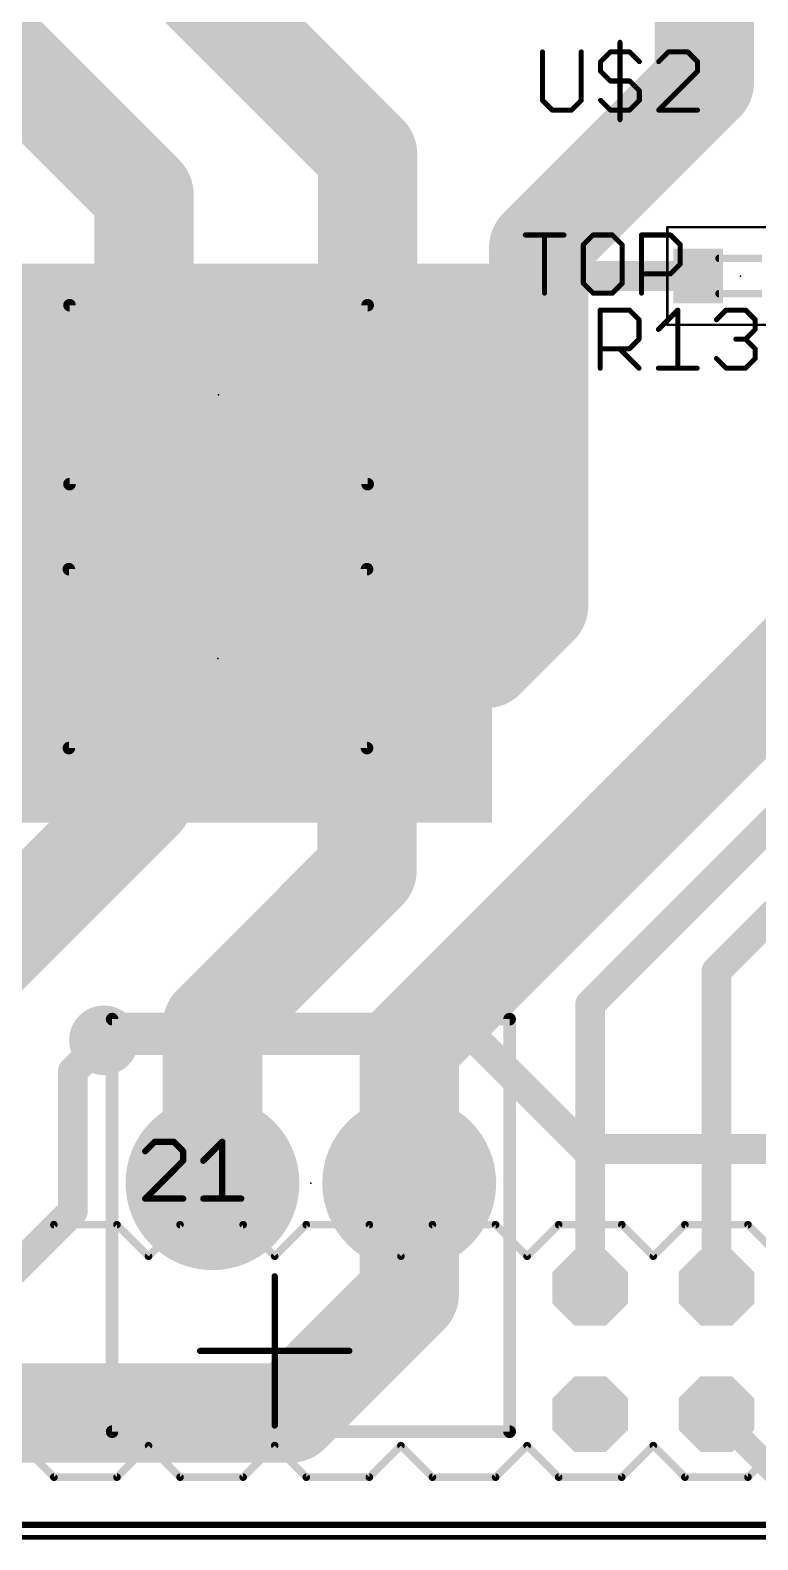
# Model space of a CAD drawing. Extents: x 0.9 to 89, y 3.1 to 59.4.
# Drawn here: x 51.02 to 65.66, y 3.08 to 33.45 of the extents above; entities that cross this region are included whole.
import ezdxf

# ---------------------------------------------------------------- set-up
doc = ezdxf.new("R2010")
doc.units = 0
for name, color, linetype in [('1', 22, 'CONTINUOUS'), ('16', 175, 'CONTINUOUS'), ('17', 82, 'CONTINUOUS'), ('18', 82, 'CONTINUOUS'), ('21', 253, 'CONTINUOUS'), ('23', 7, 'CONTINUOUS'), ('25', 253, 'CONTINUOUS'), ('39', 22, 'CONTINUOUS'), ('41', 22, 'CONTINUOUS'), ('51', 253, 'CONTINUOUS')]:
    doc.layers.add(name, color=color, linetype=linetype)

# ---------------------------------------------------------------- blocks, each defined once
blk = doc.blocks.new('RECT')
blk.add_solid([(-0.5, -0.5), (0.5, -0.5), (-0.5, 0.5), (0.5, 0.5)])
blk = doc.blocks.new('OCTAGONP')
at = {"const_width": 0.5}
blk.add_lwpolyline([(-0.25, -0.1036), (-0.25, 0.1036), (-0.1036, 0.25), (0.1036, 0.25), (0.25, 0.1036), (0.25, -0.1036), (0.1036, -0.25), (-0.1036, -0.25), (-0.25, -0.1036), (-0.25, 0.1036)], dxfattribs=at)
blk = doc.blocks.new('ROUNDP')
at = {"const_width": 0.5}
blk.add_lwpolyline([(0, -0.25, 1), (0, 0.25, 1), (0, -0.25)], format="xyb", dxfattribs=at)
blk = doc.blocks.new('ROUNDV')
at = {"const_width": 0.5}
blk.add_lwpolyline([(0, -0.25, 1), (0, 0.25, 1), (0, -0.25)], format="xyb", dxfattribs=at)

msp = doc.modelspace()

# ---------------------------------------------------------------- linework, layer by layer
at = {"layer": '1'}
for points, const_width in [([(64.585, 35.0575), (64.585, 32.3975)], 2), ([(57.8075, 30.9425), (54.0625, 34.6875)], 2), ([(53.3075, 30.13), (49.6875, 33.75)], 2), ([(61.25, 29.0625), (64.585, 32.3975)], 2), ([(57.8075, 26.1125), (57.8075, 30.9425)], 2), ([(79.625, 31.1875), (62.2875, 13.85)], 0.6), ([(53.3075, 26.1125), (53.3075, 30.13)], 2), ([(61.25, 28.125), (61.25, 29.0625)], 2), ([(79.5, 29.1875), (64.8275, 14.515)], 0.6), ([(61.25, 21.875), (61.25, 28.125)], 2), ([(61.625, 28.5), (61.25, 28.125)], 0.6), ([(64.4625, 28.5), (61.625, 28.5)], 0.6), ([(58.645, 13.02), (73.075, 27.45)], 2), ([(53.3075, 26.1125), (53.295, 26.1)], 2), ([(53.295, 26.1), (53.295, 20.8025)], 2), ([(60.1775, 20.8025), (61.25, 21.875)], 2), ([(53.295, 20.8025), (53.295, 17.9825)], 2), ([(57.795, 16.545), (57.795, 20.8025)], 2), ([(57.795, 20.8025), (60.1775, 20.8025)], 2), ([(53.295, 17.9825), (50, 14.6875)], 2), ([(54.685, 13.435), (57.795, 16.545)], 2), ([(64.8275, 8.145), (64.8275, 14.515)], 0.6), ([(54.685, 10.25), (54.685, 13.435)], 2), ([(58.645, 10.25), (58.645, 13.02)], 2), ([(62.2875, 8.145), (62.2875, 13.85)], 0.6), ([(51.875, 12.5), (52.5, 13.125)], 0.6), ([(51.875, 9.6875), (51.875, 12.5)], 0.6), ([(58.645, 10.25), (58.645, 8.02)], 2), ([(50, 7.8125), (51.875, 9.6875)], 0.6), ([(56.25, 5.625), (58.645, 8.02)], 2), ([(48.4375, 5.625), (56.25, 5.625)], 2), ([(64.8275, 5.605), (66.2825, 4.15)], 0.5), ([(3.125, 3.125), (88.75, 3.125)], 0.1)]:
    msp.add_lwpolyline(points, dxfattribs=dict(at, const_width=const_width))
for points, const_width in [([(64.9386, 32.0439, 1), (64.2314, 32.7511)], 1), ([(64.085, 32.3975, 1), (65.085, 32.3975)], 1), ([(58.3075, 30.9425, 1), (57.3075, 30.9425)], 1), ([(57.4539, 30.5889, 1), (58.1611, 31.2961)], 1), ([(53.8075, 30.13, 1), (52.8075, 30.13)], 1), ([(52.9539, 29.7764, 1), (53.6611, 30.4836)], 1), ([(60.8964, 29.4161, 1), (61.6036, 28.7089)], 1), ([(61.75, 29.0625, 1), (60.75, 29.0625)], 1), ([(61.75, 28.125, 1), (60.75, 28.125)], 1), ([(60.75, 28.125, 1), (61.75, 28.125)], 1), ([(61.625, 28.65, 1), (61.625, 28.35)], 0.3), ([(61.7311, 28.3939, 1), (61.5189, 28.6061)], 0.3), ([(64.4625, 28.35, 1), (64.4625, 28.65)], 0.3), ([(61.1439, 28.2311, 1), (61.3561, 28.0189)], 0.3), ([(53.795, 26.1, 1), (52.795, 26.1)], 1), ([(53.6611, 25.7589, 1), (52.9539, 26.4661)], 1), ([(52.9414, 26.4536, 1), (53.6486, 25.7464)], 1), ([(52.8075, 26.1125, 1), (53.8075, 26.1125)], 1), ([(57.3075, 26.1125, 1), (58.3075, 26.1125)], 1), ([(61.6036, 21.5214, 1), (60.8964, 22.2286)], 1), ([(60.75, 21.875, 1), (61.75, 21.875)], 1), ([(53.795, 20.8025, 1), (52.795, 20.8025)], 1), ([(58.295, 20.8025, 1), (57.295, 20.8025)], 1), ([(57.795, 21.3025, 1), (57.795, 20.3025)], 1), ([(59.8239, 21.1561, 1), (60.5311, 20.4489)], 1), ([(60.1775, 20.3025, 1), (60.1775, 21.3025)], 1), ([(52.795, 20.8025, 1), (53.795, 20.8025)], 1), ([(53.6486, 17.6289, 1), (52.9414, 18.3361)], 1), ([(52.795, 17.9825, 1), (53.795, 17.9825)], 1), ([(58.1486, 16.1914, 1), (57.4414, 16.8986)], 1), ([(57.295, 16.545, 1), (58.295, 16.545)], 1), ([(64.9775, 14.515, 1), (64.6775, 14.515)], 0.3), ([(64.7214, 14.6211, 1), (64.9336, 14.4089)], 0.3), ([(54.3314, 13.7886, 1), (55.0386, 13.0814)], 1), ([(55.185, 13.435, 1), (54.185, 13.435)], 1), ([(59.145, 13.02, 1), (58.145, 13.02)], 1), ([(62.4375, 13.85, 1), (62.1375, 13.85)], 0.3), ([(62.1814, 13.9561, 1), (62.3936, 13.7439)], 0.3), ([(58.2914, 13.3736, 1), (58.9986, 12.6664)], 1), ([(52.6061, 13.0189, 1), (52.3939, 13.2311)], 0.3), ([(52.025, 12.5, 1), (51.725, 12.5)], 0.3), ([(51.7689, 12.6061, 1), (51.9811, 12.3939)], 0.3), ([(59.145, 10.25, 1), (58.145, 10.25)], 1), ([(54.185, 10.25, 1), (55.185, 10.25)], 1), ([(58.145, 10.25, 1), (59.145, 10.25)], 1), ([(51.725, 9.6875, 1), (52.025, 9.6875)], 0.3), ([(51.9811, 9.5814, 1), (51.7689, 9.7936)], 0.3), ([(58.9986, 7.6664, 1), (58.2914, 8.3736)], 1), ([(58.145, 8.02, 1), (59.145, 8.02)], 1), ([(62.1375, 8.145, 1), (62.4375, 8.145)], 0.3), ([(64.6775, 8.145, 1), (64.9775, 8.145)], 0.3), ([(55.8964, 5.9786, 1), (56.6036, 5.2714)], 1), ([(56.25, 5.125, 1), (56.25, 6.125)], 1), ([(64.9159, 5.6934, 1), (64.7391, 5.5166)], 0.25)]:
    msp.add_lwpolyline(points, format="xyb", dxfattribs=dict(at, const_width=const_width))
at = {"layer": '16', "const_width": 0.6}
for points in [[(52.5, 13.125), (60, 13.125)], [(60, 13.125), (62.1875, 10.9375)], [(80, 10.9375), (62.1875, 10.9375)]]:
    msp.add_lwpolyline(points, dxfattribs=at)
at = {"layer": '16', "const_width": 0.3}
for points in [[(52.5, 13.275, 1), (52.5, 12.975)], [(60.1061, 13.2311, 1), (59.8939, 13.0189)], [(60, 12.975, 1), (60, 13.275)], [(62.1875, 11.0875, 1), (62.1875, 10.7875)], [(62.0814, 10.8314, 1), (62.2936, 11.0436)]]:
    msp.add_lwpolyline(points, format="xyb", dxfattribs=at)
at = {"layer": '21'}
for points, const_width in [([(62.8868, 33.2026), (62.8868, 31.6434)], 0.1016), ([(61.3276, 33.0077), (61.3276, 32.0332)], 0.1016), ([(62.1072, 32.0332), (62.1072, 33.0077)], 0.1016), ([(62.497, 32.8128), (62.6919, 33.0077)], 0.1016), ([(62.497, 32.6179), (62.497, 32.8128)], 0.1016), ([(62.6919, 33.0077), (63.0817, 33.0077)], 0.1016), ([(63.0817, 33.0077), (63.2766, 32.8128)], 0.1016), ([(63.8613, 33.0077), (63.6664, 32.8128)], 0.1016), ([(64.2511, 33.0077), (63.8613, 33.0077)], 0.1016), ([(64.446, 32.8128), (64.2511, 33.0077)], 0.1016), ([(64.446, 32.6179), (64.446, 32.8128)], 0.1016), ([(62.6919, 32.423), (62.497, 32.6179)], 0.1016), ([(63.6664, 31.8383), (64.446, 32.6179)], 0.1016), ([(63.0817, 32.423), (62.6919, 32.423)], 0.1016), ([(63.2766, 32.2281), (63.0817, 32.423)], 0.1016), ([(63.2766, 32.0332), (63.2766, 32.2281)], 0.1016), ([(61.3276, 32.0332), (61.5225, 31.8383)], 0.1016), ([(61.5225, 31.8383), (61.9123, 31.8383)], 0.1016), ([(61.9123, 31.8383), (62.1072, 32.0332)], 0.1016), ([(62.497, 32.0332), (62.6919, 31.8383)], 0.1016), ([(62.6919, 31.8383), (63.0817, 31.8383)], 0.1016), ([(63.0817, 31.8383), (63.2766, 32.0332)], 0.1016), ([(64.446, 31.8383), (63.6664, 31.8383)], 0.1016), ([(60.9801, 29.3252), (61.7597, 29.3252)], 0.1016), ([(61.3699, 28.1558), (61.3699, 29.3252)], 0.1016), ([(62.3444, 29.3252), (62.1495, 29.1303)], 0.1016), ([(62.1495, 29.1303), (62.1495, 28.3507)], 0.1016), ([(62.7342, 29.3252), (62.3444, 29.3252)], 0.1016), ([(62.9291, 29.1303), (62.7342, 29.3252)], 0.1016), ([(62.9291, 28.3507), (62.9291, 29.1303)], 0.1016), ([(63.3189, 28.1558), (63.3189, 29.3252)], 0.1016), ([(63.3189, 29.3252), (63.9036, 29.3252)], 0.1016), ([(63.9036, 29.3252), (64.0985, 29.1303)], 0.1016), ([(64.0985, 29.1303), (64.0985, 28.7405)], 0.1016), ([(63.9036, 28.5456), (63.3189, 28.5456)], 0.1016), ([(64.0985, 28.7405), (63.9036, 28.5456)], 0.1016), ([(62.1495, 28.3507), (62.3444, 28.1558)], 0.1016), ([(62.7342, 28.1558), (62.9291, 28.3507)], 0.1016), ([(57.8075, 27.9125), (51.8075, 27.9125)], 0.254), ([(51.8075, 27.9125), (51.8075, 24.3125)], 0.254), ([(57.8075, 24.3125), (57.8075, 27.9125)], 0.254), ([(62.3444, 28.1558), (62.7342, 28.1558)], 0.1016), ([(51.8075, 24.3125), (57.8075, 24.3125)], 0.254), ([(57.795, 22.6025), (51.795, 22.6025)], 0.254), ([(51.795, 22.6025), (51.795, 19.0025)], 0.254), ([(57.795, 19.0025), (57.795, 22.6025)], 0.254), ([(51.795, 19.0025), (57.795, 19.0025)], 0.254), ([(60.665, 13.55), (52.665, 13.55)], 0.254), ([(52.665, 13.55), (52.665, 5.25)], 0.254), ([(60.665, 5.25), (60.665, 13.55)], 0.254), ([(53.5223, 11.0825), (53.3316, 10.8918)], 0.127), ([(53.9036, 11.0825), (53.5223, 11.0825)], 0.127), ([(54.0943, 10.8918), (53.9036, 11.0825)], 0.127), ([(54.0943, 10.7012), (54.0943, 10.8918)], 0.127), ([(54.501, 10.7012), (54.8823, 11.0825)], 0.127), ([(54.8823, 11.0825), (54.8823, 9.9385)], 0.127), ([(53.3316, 9.9385), (54.0943, 10.7012)], 0.127), ([(54.0943, 9.9385), (53.3316, 9.9385)], 0.127), ([(54.501, 9.9385), (55.2636, 9.9385)], 0.127), ([(50.8575, 8.78), (51.4925, 9.415)], 0.1524), ([(51.4925, 9.415), (52.7625, 9.415)], 0.1524), ([(52.7625, 9.415), (53.3975, 8.78)], 0.1524), ([(53.3975, 8.78), (54.0325, 9.415)], 0.1524), ([(54.0325, 9.415), (55.3025, 9.415)], 0.1524), ([(55.9375, 8.78), (55.3025, 9.415)], 0.1524), ([(55.9375, 8.78), (56.5725, 9.415)], 0.1524), ([(56.5725, 9.415), (57.8425, 9.415)], 0.1524), ([(57.8425, 9.415), (58.4775, 8.78)], 0.1524), ([(58.4775, 8.78), (59.1125, 9.415)], 0.1524), ([(59.1125, 9.415), (60.3825, 9.415)], 0.1524), ([(60.3825, 9.415), (61.0175, 8.78)], 0.1524), ([(61.0175, 8.78), (61.6525, 9.415)], 0.1524), ([(61.6525, 9.415), (62.9225, 9.415)], 0.1524), ([(63.5575, 8.78), (62.9225, 9.415)], 0.1524), ([(63.5575, 8.78), (64.1925, 9.415)], 0.1524), ([(64.1925, 9.415), (65.4625, 9.415)], 0.1524), ([(65.4625, 9.415), (66.0975, 8.78)], 0.1524), ([(55.9375, 5.375), (55.9375, 8.375)], 0.127), ([(57.4375, 6.875), (54.4375, 6.875)], 0.127), ([(52.665, 5.25), (60.665, 5.25)], 0.254), ([(51.4925, 4.335), (50.8575, 4.97)], 0.1524), ([(53.3975, 4.97), (52.7625, 4.335)], 0.1524), ([(54.0325, 4.335), (53.3975, 4.97)], 0.1524), ([(55.3025, 4.335), (55.9375, 4.97)], 0.1524), ([(56.5725, 4.335), (55.9375, 4.97)], 0.1524), ([(58.4775, 4.97), (57.8425, 4.335)], 0.1524), ([(59.1125, 4.335), (58.4775, 4.97)], 0.1524), ([(61.0175, 4.97), (60.3825, 4.335)], 0.1524), ([(61.6525, 4.335), (61.0175, 4.97)], 0.1524), ([(62.9225, 4.335), (63.5575, 4.97)], 0.1524), ([(64.1925, 4.335), (63.5575, 4.97)], 0.1524), ([(66.0975, 4.97), (65.4625, 4.335)], 0.1524), ([(52.7625, 4.335), (51.4925, 4.335)], 0.1524), ([(55.3025, 4.335), (54.0325, 4.335)], 0.1524), ([(57.8425, 4.335), (56.5725, 4.335)], 0.1524), ([(60.3825, 4.335), (59.1125, 4.335)], 0.1524), ([(62.9225, 4.335), (61.6525, 4.335)], 0.1524), ([(65.4625, 4.335), (64.1925, 4.335)], 0.1524), ([(6.4375, 3.375), (85.4375, 3.375)], 0.127)]:
    msp.add_lwpolyline(points, dxfattribs=dict(at, const_width=const_width))
for points, const_width in [([(62.9122, 33.2026, 1), (62.8614, 33.2026)], 0.0508), ([(61.353, 33.0077, 1), (61.3022, 33.0077)], 0.0508), ([(62.1326, 33.0077, 1), (62.0818, 33.0077)], 0.0508), ([(62.479, 32.8308, 1), (62.515, 32.7948)], 0.0508), ([(62.5224, 32.8128, 1), (62.4716, 32.8128)], 0.0508), ([(62.6919, 33.0331, 1), (62.6919, 32.9823)], 0.0508), ([(62.7099, 32.9897, 1), (62.6739, 33.0257)], 0.0508), ([(63.0997, 33.0257, 1), (63.0637, 32.9897)], 0.0508), ([(63.0817, 32.9823, 1), (63.0817, 33.0331)], 0.0508), ([(63.2586, 32.7948, 1), (63.2946, 32.8308)], 0.0508), ([(63.6484, 32.8308, 1), (63.6844, 32.7948)], 0.0508), ([(63.8613, 33.0331, 1), (63.8613, 32.9823)], 0.0508), ([(63.8793, 32.9897, 1), (63.8433, 33.0257)], 0.0508), ([(64.2691, 33.0257, 1), (64.2331, 32.9897)], 0.0508), ([(64.2511, 32.9823, 1), (64.2511, 33.0331)], 0.0508), ([(64.4714, 32.8128, 1), (64.4206, 32.8128)], 0.0508), ([(64.428, 32.7948, 1), (64.464, 32.8308)], 0.0508), ([(62.515, 32.6359, 1), (62.479, 32.5999)], 0.0508), ([(62.4716, 32.6179, 1), (62.5224, 32.6179)], 0.0508), ([(64.4206, 32.6179, 1), (64.4714, 32.6179)], 0.0508), ([(64.464, 32.5999, 1), (64.428, 32.6359)], 0.0508), ([(62.6919, 32.4484, 1), (62.6919, 32.3976)], 0.0508), ([(62.6739, 32.405, 1), (62.7099, 32.441)], 0.0508), ([(63.0997, 32.441, 1), (63.0637, 32.405)], 0.0508), ([(63.0817, 32.3976, 1), (63.0817, 32.4484)], 0.0508), ([(63.302, 32.2281, 1), (63.2512, 32.2281)], 0.0508), ([(63.2586, 32.2101, 1), (63.2946, 32.2461)], 0.0508), ([(61.3456, 32.0512, 1), (61.3096, 32.0152)], 0.0508), ([(61.3022, 32.0332, 1), (61.353, 32.0332)], 0.0508), ([(61.5225, 31.8637, 1), (61.5225, 31.8129)], 0.0508), ([(61.9123, 31.8129, 1), (61.9123, 31.8637)], 0.0508), ([(62.0818, 32.0332, 1), (62.1326, 32.0332)], 0.0508), ([(62.1252, 32.0152, 1), (62.0892, 32.0512)], 0.0508), ([(62.515, 32.0512, 1), (62.479, 32.0152)], 0.0508), ([(62.6919, 31.8637, 1), (62.6919, 31.8129)], 0.0508), ([(63.0817, 31.8129, 1), (63.0817, 31.8637)], 0.0508), ([(63.2512, 32.0332, 1), (63.302, 32.0332)], 0.0508), ([(63.2946, 32.0152, 1), (63.2586, 32.0512)], 0.0508), ([(63.6664, 31.8637, 1), (63.6664, 31.8129)], 0.0508), ([(64.446, 31.8129, 1), (64.446, 31.8637)], 0.0508), ([(61.5045, 31.8203, 1), (61.5405, 31.8563)], 0.0508), ([(61.8943, 31.8563, 1), (61.9303, 31.8203)], 0.0508), ([(62.6739, 31.8203, 1), (62.7099, 31.8563)], 0.0508), ([(62.8614, 31.6434, 1), (62.9122, 31.6434)], 0.0508), ([(63.0637, 31.8563, 1), (63.0997, 31.8203)], 0.0508), ([(63.6484, 31.8563, 1), (63.6844, 31.8203)], 0.0508), ([(60.9801, 29.3506, 1), (60.9801, 29.2998)], 0.0508), ([(61.3953, 29.3252, 1), (61.3445, 29.3252)], 0.0508), ([(61.7597, 29.2998, 1), (61.7597, 29.3506)], 0.0508), ([(62.1315, 29.1483, 1), (62.1675, 29.1123)], 0.0508), ([(62.1749, 29.1303, 1), (62.1241, 29.1303)], 0.0508), ([(62.3444, 29.3506, 1), (62.3444, 29.2998)], 0.0508), ([(62.3624, 29.3072, 1), (62.3264, 29.3432)], 0.0508), ([(62.7522, 29.3432, 1), (62.7162, 29.3072)], 0.0508), ([(62.7342, 29.2998, 1), (62.7342, 29.3506)], 0.0508), ([(62.9545, 29.1303, 1), (62.9037, 29.1303)], 0.0508), ([(62.9111, 29.1123, 1), (62.9471, 29.1483)], 0.0508), ([(63.3443, 29.3252, 1), (63.2935, 29.3252)], 0.0508), ([(63.3189, 29.3506, 1), (63.3189, 29.2998)], 0.0508), ([(63.9216, 29.3432, 1), (63.8856, 29.3072)], 0.0508), ([(63.9036, 29.2998, 1), (63.9036, 29.3506)], 0.0508), ([(64.1239, 29.1303, 1), (64.0731, 29.1303)], 0.0508), ([(64.0805, 29.1123, 1), (64.1165, 29.1483)], 0.0508), ([(63.3189, 28.571, 1), (63.3189, 28.5202)], 0.0508), ([(63.8856, 28.5636, 1), (63.9216, 28.5276)], 0.0508), ([(63.9036, 28.5202, 1), (63.9036, 28.571)], 0.0508), ([(64.0731, 28.7405, 1), (64.1239, 28.7405)], 0.0508), ([(64.1165, 28.7225, 1), (64.0805, 28.7585)], 0.0508), ([(62.1675, 28.3687, 1), (62.1315, 28.3327)], 0.0508), ([(62.1241, 28.3507, 1), (62.1749, 28.3507)], 0.0508), ([(62.9037, 28.3507, 1), (62.9545, 28.3507)], 0.0508), ([(62.9471, 28.3327, 1), (62.9111, 28.3687)], 0.0508), ([(51.8075, 27.976, 1), (51.8075, 27.849)], 0.127), ([(51.871, 27.9125, 1), (51.744, 27.9125)], 0.127), ([(57.871, 27.9125, 1), (57.744, 27.9125)], 0.127), ([(57.8075, 27.849, 1), (57.8075, 27.976)], 0.127), ([(61.3445, 28.1558, 1), (61.3953, 28.1558)], 0.0508), ([(62.3444, 28.1812, 1), (62.3444, 28.1304)], 0.0508), ([(62.3264, 28.1378, 1), (62.3624, 28.1738)], 0.0508), ([(62.7162, 28.1738, 1), (62.7522, 28.1378)], 0.0508), ([(62.7342, 28.1304, 1), (62.7342, 28.1812)], 0.0508), ([(63.2935, 28.1558, 1), (63.3443, 28.1558)], 0.0508), ([(51.8075, 23.2937, 1), (51.8075, 24.3313, 1), (51.8075, 23.2937)], 0.254), ([(51.8075, 24.376, 1), (51.8075, 24.249)], 0.127), ([(51.744, 24.3125, 1), (51.871, 24.3125)], 0.127), ([(57.744, 24.3125, 1), (57.871, 24.3125)], 0.127), ([(57.8075, 24.249, 1), (57.8075, 24.376)], 0.127), ([(51.795, 22.666, 1), (51.795, 22.539)], 0.127), ([(51.8585, 22.6025, 1), (51.7315, 22.6025)], 0.127), ([(57.8585, 22.6025, 1), (57.7315, 22.6025)], 0.127), ([(57.795, 22.539, 1), (57.795, 22.666)], 0.127), ([(51.795, 17.9837, 1), (51.795, 19.0213, 1), (51.795, 17.9837)], 0.254), ([(51.795, 19.066, 1), (51.795, 18.939)], 0.127), ([(51.7315, 19.0025, 1), (51.8585, 19.0025)], 0.127), ([(57.7315, 19.0025, 1), (57.8585, 19.0025)], 0.127), ([(57.795, 18.939, 1), (57.795, 19.066)], 0.127), ([(52.665, 13.6135, 1), (52.665, 13.4865)], 0.127), ([(52.7285, 13.55, 1), (52.6015, 13.55)], 0.127), ([(60.7285, 13.55, 1), (60.6015, 13.55)], 0.127), ([(60.665, 13.4865, 1), (60.665, 13.6135)], 0.127), ([(53.3091, 10.9143, 1), (53.3541, 10.8694)], 0.0635), ([(53.5223, 11.1142, 1), (53.5223, 11.0507)], 0.0635), ([(53.5447, 11.06, 1), (53.4998, 11.1049)], 0.0635), ([(53.926, 11.1049, 1), (53.8811, 11.06)], 0.0635), ([(53.9036, 11.0507, 1), (53.9036, 11.1142)], 0.0635), ([(54.126, 10.8918, 1), (54.0625, 10.8918)], 0.0635), ([(54.0718, 10.8694, 1), (54.1167, 10.9143)], 0.0635), ([(54.9141, 11.0825, 1), (54.8506, 11.0825)], 0.0635), ([(54.9048, 11.06, 1), (54.8599, 11.1049)], 0.0635), ([(54.0625, 10.7012, 1), (54.126, 10.7012)], 0.0635), ([(54.1167, 10.6787, 1), (54.0718, 10.7236)], 0.0635), ([(54.4785, 10.7236, 1), (54.5234, 10.6787)], 0.0635), ([(53.3091, 9.961, 1), (53.3541, 9.916)], 0.0635), ([(53.3316, 9.9703, 1), (53.3316, 9.9068)], 0.0635), ([(54.0943, 9.9068, 1), (54.0943, 9.9703)], 0.0635), ([(54.501, 9.9703, 1), (54.501, 9.9068)], 0.0635), ([(54.8506, 9.9385, 1), (54.9141, 9.9385)], 0.0635), ([(55.2636, 9.9068, 1), (55.2636, 9.9703)], 0.0635), ([(51.4925, 9.4531, 1), (51.4925, 9.3769)], 0.0762), ([(51.5194, 9.3881, 1), (51.4656, 9.4419)], 0.0762), ([(52.7894, 9.4419, 1), (52.7356, 9.3881)], 0.0762), ([(52.7625, 9.3769, 1), (52.7625, 9.4531)], 0.0762), ([(54.0325, 9.4531, 1), (54.0325, 9.3769)], 0.0762), ([(54.0594, 9.3881, 1), (54.0056, 9.4419)], 0.0762), ([(55.3294, 9.4419, 1), (55.2756, 9.3881)], 0.0762), ([(55.3025, 9.3769, 1), (55.3025, 9.4531)], 0.0762), ([(56.5725, 9.4531, 1), (56.5725, 9.3769)], 0.0762), ([(56.5994, 9.3881, 1), (56.5456, 9.4419)], 0.0762), ([(57.8694, 9.4419, 1), (57.8156, 9.3881)], 0.0762), ([(57.8425, 9.3769, 1), (57.8425, 9.4531)], 0.0762), ([(59.1125, 9.4531, 1), (59.1125, 9.3769)], 0.0762), ([(59.1394, 9.3881, 1), (59.0856, 9.4419)], 0.0762), ([(60.4094, 9.4419, 1), (60.3556, 9.3881)], 0.0762), ([(60.3825, 9.3769, 1), (60.3825, 9.4531)], 0.0762), ([(61.6525, 9.4531, 1), (61.6525, 9.3769)], 0.0762), ([(61.6794, 9.3881, 1), (61.6256, 9.4419)], 0.0762), ([(62.9494, 9.4419, 1), (62.8956, 9.3881)], 0.0762), ([(62.9225, 9.3769, 1), (62.9225, 9.4531)], 0.0762), ([(64.1925, 9.4531, 1), (64.1925, 9.3769)], 0.0762), ([(64.2194, 9.3881, 1), (64.1656, 9.4419)], 0.0762), ([(65.4894, 9.4419, 1), (65.4356, 9.3881)], 0.0762), ([(65.4625, 9.3769, 1), (65.4625, 9.4531)], 0.0762), ([(53.3706, 8.8069, 1), (53.4244, 8.7531)], 0.0762), ([(53.3706, 8.7531, 1), (53.4244, 8.8069)], 0.0762), ([(55.9106, 8.8069, 1), (55.9644, 8.7531)], 0.0762), ([(55.9106, 8.7531, 1), (55.9644, 8.8069)], 0.0762), ([(58.4506, 8.8069, 1), (58.5044, 8.7531)], 0.0762), ([(58.4506, 8.7531, 1), (58.5044, 8.8069)], 0.0762), ([(60.9906, 8.8069, 1), (61.0444, 8.7531)], 0.0762), ([(60.9906, 8.7531, 1), (61.0444, 8.8069)], 0.0762), ([(63.5306, 8.8069, 1), (63.5844, 8.7531)], 0.0762), ([(63.5306, 8.7531, 1), (63.5844, 8.8069)], 0.0762), ([(55.9693, 8.375, 1), (55.9057, 8.375)], 0.0635), ([(54.4375, 6.9067, 1), (54.4375, 6.8433)], 0.0635), ([(57.4375, 6.8433, 1), (57.4375, 6.9067)], 0.0635), ([(52.665, 5.3135, 1), (52.665, 5.1865)], 0.127), ([(52.6015, 5.25, 1), (52.7285, 5.25)], 0.127), ([(55.9057, 5.375, 1), (55.9693, 5.375)], 0.0635), ([(60.6015, 5.25, 1), (60.7285, 5.25)], 0.127), ([(60.665, 5.1865, 1), (60.665, 5.3135)], 0.127), ([(53.4244, 4.9969, 1), (53.3706, 4.9431)], 0.0762), ([(53.4244, 4.9431, 1), (53.3706, 4.9969)], 0.0762), ([(55.9644, 4.9969, 1), (55.9106, 4.9431)], 0.0762), ([(55.9644, 4.9431, 1), (55.9106, 4.9969)], 0.0762), ([(58.5044, 4.9969, 1), (58.4506, 4.9431)], 0.0762), ([(58.5044, 4.9431, 1), (58.4506, 4.9969)], 0.0762), ([(61.0444, 4.9969, 1), (60.9906, 4.9431)], 0.0762), ([(61.0444, 4.9431, 1), (60.9906, 4.9969)], 0.0762), ([(63.5844, 4.9969, 1), (63.5306, 4.9431)], 0.0762), ([(63.5844, 4.9431, 1), (63.5306, 4.9969)], 0.0762), ([(51.4925, 4.3731, 1), (51.4925, 4.2969)], 0.0762), ([(51.4656, 4.3081, 1), (51.5194, 4.3619)], 0.0762), ([(52.7356, 4.3619, 1), (52.7894, 4.3081)], 0.0762), ([(52.7625, 4.2969, 1), (52.7625, 4.3731)], 0.0762), ([(54.0325, 4.3731, 1), (54.0325, 4.2969)], 0.0762), ([(54.0056, 4.3081, 1), (54.0594, 4.3619)], 0.0762), ([(55.2756, 4.3619, 1), (55.3294, 4.3081)], 0.0762), ([(55.3025, 4.2969, 1), (55.3025, 4.3731)], 0.0762), ([(56.5725, 4.3731, 1), (56.5725, 4.2969)], 0.0762), ([(56.5456, 4.3081, 1), (56.5994, 4.3619)], 0.0762), ([(57.8156, 4.3619, 1), (57.8694, 4.3081)], 0.0762), ([(57.8425, 4.2969, 1), (57.8425, 4.3731)], 0.0762), ([(59.1125, 4.3731, 1), (59.1125, 4.2969)], 0.0762), ([(59.0856, 4.3081, 1), (59.1394, 4.3619)], 0.0762), ([(60.3556, 4.3619, 1), (60.4094, 4.3081)], 0.0762), ([(60.3825, 4.2969, 1), (60.3825, 4.3731)], 0.0762), ([(61.6525, 4.3731, 1), (61.6525, 4.2969)], 0.0762), ([(61.6256, 4.3081, 1), (61.6794, 4.3619)], 0.0762), ([(62.8956, 4.3619, 1), (62.9494, 4.3081)], 0.0762), ([(62.9225, 4.2969, 1), (62.9225, 4.3731)], 0.0762), ([(64.1925, 4.3731, 1), (64.1925, 4.2969)], 0.0762), ([(64.1656, 4.3081, 1), (64.2194, 4.3619)], 0.0762), ([(65.4356, 4.3619, 1), (65.4894, 4.3081)], 0.0762), ([(65.4625, 4.2969, 1), (65.4625, 4.3731)], 0.0762)]:
    msp.add_lwpolyline(points, format="xyb", dxfattribs=dict(at, const_width=const_width))
at = {"layer": '23'}
for p in [(65.3125, 28.5), (54.8075, 26.1125), (54.795, 20.8025), (56.665, 10.25)]:
    msp.add_point(p, dxfattribs=at)
at = {"layer": '25', "const_width": 0.1016}
for points in [[(62.4901, 26.6458), (62.4901, 27.8152)], [(62.4901, 27.8152), (63.0748, 27.8152)], [(63.0748, 27.8152), (63.2697, 27.6203)], [(63.2697, 27.6203), (63.2697, 27.2305)], [(63.6595, 27.4254), (64.0493, 27.8152)], [(64.0493, 27.8152), (64.0493, 26.6458)], [(64.8289, 27.6203), (65.0238, 27.8152)], [(65.0238, 27.8152), (65.4136, 27.8152)], [(65.4136, 27.8152), (65.6085, 27.6203)], [(65.6085, 27.6203), (65.6085, 27.4254)], [(65.6085, 27.4254), (65.4136, 27.2305)], [(63.0748, 27.0356), (62.4901, 27.0356)], [(62.8799, 27.0356), (63.2697, 26.6458)], [(63.2697, 27.2305), (63.0748, 27.0356)], [(65.4136, 27.2305), (65.2187, 27.2305)], [(65.4136, 27.2305), (65.6085, 27.0356)], [(65.6085, 27.0356), (65.6085, 26.8407)], [(65.0238, 26.6458), (64.8289, 26.8407)], [(65.6085, 26.8407), (65.4136, 26.6458)], [(63.6595, 26.6458), (64.4391, 26.6458)], [(65.4136, 26.6458), (65.0238, 26.6458)]]:
    msp.add_lwpolyline(points, dxfattribs=at)
at = {"layer": '25', "const_width": 0.0508}
for points in [[(62.5155, 27.8152, 1), (62.4647, 27.8152)], [(62.4901, 27.8406, 1), (62.4901, 27.7898)], [(63.0928, 27.8332, 1), (63.0568, 27.7972)], [(63.0748, 27.7898, 1), (63.0748, 27.8406)], [(63.2951, 27.6203, 1), (63.2443, 27.6203)], [(63.2517, 27.6023, 1), (63.2877, 27.6383)], [(64.0747, 27.8152, 1), (64.0239, 27.8152)], [(64.0673, 27.7972, 1), (64.0313, 27.8332)], [(64.8109, 27.6383, 1), (64.8469, 27.6023)], [(65.0238, 27.8406, 1), (65.0238, 27.7898)], [(65.0418, 27.7972, 1), (65.0058, 27.8332)], [(65.4316, 27.8332, 1), (65.3956, 27.7972)], [(65.4136, 27.7898, 1), (65.4136, 27.8406)], [(65.6339, 27.6203, 1), (65.5831, 27.6203)], [(65.5905, 27.6023, 1), (65.6265, 27.6383)], [(63.6415, 27.4434, 1), (63.6775, 27.4074)], [(65.5831, 27.4254, 1), (65.6339, 27.4254)], [(65.6265, 27.4074, 1), (65.5905, 27.4434)], [(62.4901, 27.061, 1), (62.4901, 27.0102)], [(62.8979, 27.0536, 1), (62.8619, 27.0176)], [(63.0568, 27.0536, 1), (63.0928, 27.0176)], [(63.0748, 27.0102, 1), (63.0748, 27.061)], [(63.2443, 27.2305, 1), (63.2951, 27.2305)], [(63.2877, 27.2125, 1), (63.2517, 27.2485)], [(65.2187, 27.2559, 1), (65.2187, 27.2051)], [(65.4316, 27.2485, 1), (65.3956, 27.2125)], [(65.3956, 27.2485, 1), (65.4316, 27.2125)], [(65.4136, 27.2051, 1), (65.4136, 27.2559)], [(65.6339, 27.0356, 1), (65.5831, 27.0356)], [(65.5905, 27.0176, 1), (65.6265, 27.0536)], [(64.8469, 26.8587, 1), (64.8109, 26.8227)], [(65.5831, 26.8407, 1), (65.6339, 26.8407)], [(65.6265, 26.8227, 1), (65.5905, 26.8587)], [(62.4647, 26.6458, 1), (62.5155, 26.6458)], [(63.2517, 26.6278, 1), (63.2877, 26.6638)], [(63.6595, 26.6712, 1), (63.6595, 26.6204)], [(64.0239, 26.6458, 1), (64.0747, 26.6458)], [(64.4391, 26.6204, 1), (64.4391, 26.6712)], [(65.0238, 26.6712, 1), (65.0238, 26.6204)], [(65.0058, 26.6278, 1), (65.0418, 26.6638)], [(65.3956, 26.6638, 1), (65.4316, 26.6278)], [(65.4136, 26.6204, 1), (65.4136, 26.6712)]]:
    msp.add_lwpolyline(points, format="xyb", dxfattribs=at)
at = {"layer": '39', "const_width": 0.0508}
for points in [[(63.8395, 27.517), (63.8395, 29.483)], [(63.8395, 29.483), (66.7855, 29.483)], [(66.7855, 27.517), (63.8395, 27.517)]]:
    msp.add_lwpolyline(points, dxfattribs=at)
at = {"layer": '39', "const_width": 0.0254}
for points in [[(63.8522, 29.483, 1), (63.8268, 29.483)], [(63.8395, 29.4957, 1), (63.8395, 29.4703)], [(63.8395, 27.5297, 1), (63.8395, 27.5043)], [(63.8268, 27.517, 1), (63.8522, 27.517)]]:
    msp.add_lwpolyline(points, format="xyb", dxfattribs=at)
at = {"layer": '51', "const_width": 0.1524}
for points in [[(65.7445, 28.856), (64.8805, 28.856)], [(64.8805, 28.144), (65.7445, 28.144)]]:
    msp.add_lwpolyline(points, dxfattribs=at)
at = {"layer": '51', "const_width": 0.0762}
for points in [[(64.8805, 28.8941, 1), (64.8805, 28.8179)], [(64.8805, 28.1821, 1), (64.8805, 28.1059)]]:
    msp.add_lwpolyline(points, format="xyb", dxfattribs=at)

# ---------------------------------------------------------------- block references
at = {"layer": '1', "yscale": 1.1, "rotation": 180}
msp.add_blockref('RECT', (64.4625, 28.5), dxfattribs=at)
at = {"layer": '1', "yscale": 3.5, "rotation": 180}
for p, xscale in [((53.3075, 26.1125), 5), ((57.8075, 26.1125), 2), ((53.295, 20.8025), 5), ((57.795, 20.8025), 2)]:
    msp.add_blockref('RECT', p, dxfattribs=dict(at, xscale=xscale))
at = {"layer": '17', "xscale": 3.5, "yscale": 3.5}
for p in [(54.685, 10.25), (54.685, 10.25), (58.645, 10.25), (58.645, 10.25)]:
    msp.add_blockref('ROUNDP', p, dxfattribs=at)
at = {"layer": '17', "xscale": 1.524, "yscale": 1.524, "rotation": 180}
for p in [(62.2875, 8.145), (62.2875, 8.145), (64.8275, 8.145), (64.8275, 8.145), (62.2875, 5.605), (62.2875, 5.605), (64.8275, 5.605), (64.8275, 5.605)]:
    msp.add_blockref('OCTAGONP', p, dxfattribs=at)
at = {"layer": '18', "xscale": 1.4, "yscale": 1.4}
msp.add_blockref('ROUNDV', (52.5, 13.125), dxfattribs=at)
msp.add_blockref('ROUNDV', (52.5, 13.125), dxfattribs=at)
at = {"layer": '41', "xscale": 11.25, "yscale": 11.25}
msp.add_blockref('RECT', (54.6875, 23.125), dxfattribs=at)
at = {"layer": '51', "xscale": 0.4064, "yscale": 0.8636, "rotation": 180}
msp.add_blockref('RECT', (64.6775, 28.5), dxfattribs=at)

doc.saveas('drawing.dxf')
